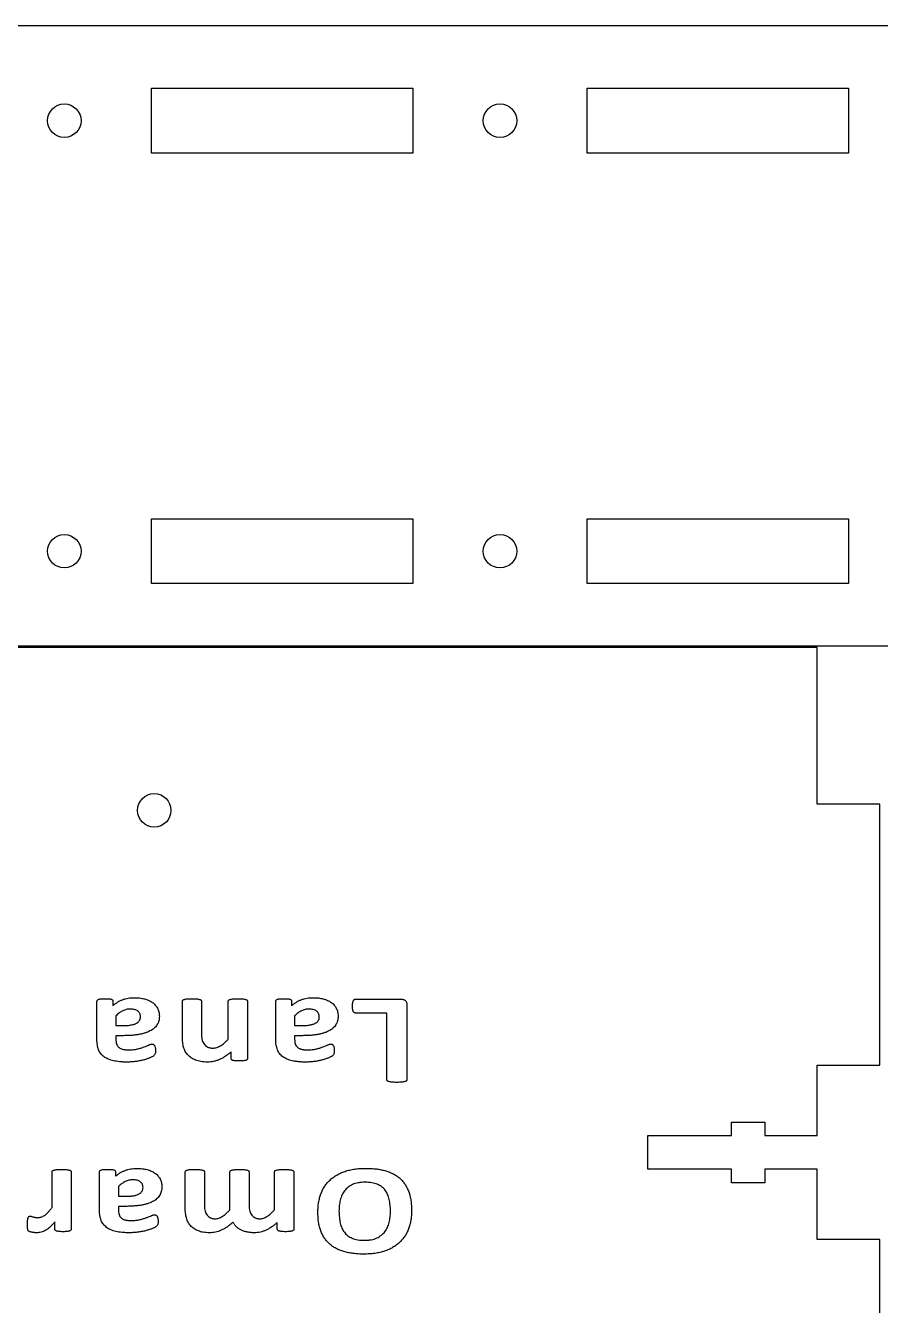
# Model space of a CAD drawing. Header units: millimetres. Extents: x -472 to 96, y -105 to 342.
# Drawn here: x -177.8 to -96, y 219.1 to 341.6 of the extents above; entities that cross this region are included whole.
import ezdxf

# ---------------------------------------------------------------- set-up
doc = ezdxf.new("R2010")
doc.units = ezdxf.units.MM

msp = doc.modelspace()

# ---------------------------------------------------------------- linework, layer by layer
at = {"color": 7, "linetype": 'Continuous', "lineweight": 25}
for p, q in [((-264.1, 341.6), (-84.1, 341.6)), ((-165.77, 335.6), (-140.77, 335.6)), ((-165.77, 329.4), (-165.77, 335.6)), ((-140.77, 335.6), (-140.77, 329.4)), ((-124.1, 335.6), (-99.1, 335.6)), ((-124.1, 329.4), (-124.1, 335.6)), ((-99.1, 335.6), (-99.1, 329.4)), ((-140.77, 329.4), (-165.77, 329.4)), ((-99.1, 329.4), (-124.1, 329.4)), ((-165.77, 294.4), (-140.77, 294.4)), ((-165.77, 288.2), (-165.77, 294.4)), ((-140.77, 294.4), (-140.77, 288.2)), ((-124.1, 288.2), (-124.1, 294.4)), ((-124.1, 294.4), (-99.1, 294.4)), ((-99.1, 294.4), (-99.1, 288.2)), ((-140.77, 288.2), (-165.77, 288.2)), ((-99.1, 288.2), (-124.1, 288.2)), ((-102.1, 282.1), (-282.1, 282.1)), ((-84.1, 282.2), (-264.1, 282.2)), ((-102.1, 267.1), (-102.1, 282.1)), ((-96.1, 267.1), (-102.1, 267.1)), ((-96.1, 242.1), (-96.1, 267.1)), ((-170.98, 244.57), (-170.98, 248.24)), ((-169.45, 248.24), (-169.45, 247.81)), ((-162.81, 244.85), (-162.81, 248.22)), ((-160.97, 248.22), (-160.97, 245.11)), ((-158.42, 244.59), (-158.42, 248.22)), ((-156.58, 248.22), (-156.58, 242.76)), ((-153.88, 244.57), (-153.88, 248.24)), ((-152.36, 248.24), (-152.36, 247.81)), ((-146.24, 248.43), (-141.9, 248.43)), ((-141.33, 247.92), (-141.33, 240.73)), ((-169.17, 246.83), (-169.17, 245.9)), ((-152.07, 246.83), (-152.07, 245.9)), ((-143.26, 247.1), (-146.24, 247.1)), ((-143.26, 240.73), (-143.26, 247.1)), ((-169.17, 245.9), (-168.47, 245.9)), ((-152.07, 245.9), (-151.37, 245.9)), ((-169.17, 244.93), (-169.17, 244.6)), ((-168.53, 244.93), (-169.17, 244.93)), ((-152.07, 244.93), (-152.07, 244.6)), ((-151.44, 244.93), (-152.07, 244.93)), ((-158.15, 242.76), (-158.15, 243.39)), ((-102.1, 242.1), (-96.1, 242.1)), ((-102.1, 235.37), (-102.1, 242.1)), ((-110.3, 236.67), (-107.1, 236.67)), ((-110.3, 235.37), (-110.3, 236.67)), ((-107.1, 236.67), (-107.1, 235.37)), ((-118.3, 235.37), (-110.3, 235.37)), ((-118.3, 232.17), (-118.3, 235.37)), ((-107.1, 235.37), (-102.1, 235.37)), ((-175.27, 228.49), (-175.27, 231.89)), ((-173.43, 231.89), (-173.43, 226.43)), ((-170.73, 228.23), (-170.73, 231.91)), ((-169.21, 231.91), (-169.21, 231.48)), ((-162.53, 228.39), (-162.53, 231.89)), ((-160.7, 231.89), (-160.7, 228.65)), ((-158.26, 228.26), (-158.26, 231.89)), ((-156.42, 231.89), (-156.42, 228.65)), ((-154, 228.26), (-154, 231.89)), ((-152.15, 231.89), (-152.15, 226.43)), ((-110.3, 232.17), (-118.3, 232.17)), ((-110.3, 230.87), (-110.3, 232.17)), ((-107.1, 232.17), (-107.1, 230.87)), ((-102.1, 232.17), (-107.1, 232.17)), ((-102.1, 225.43), (-102.1, 232.17)), ((-168.93, 230.5), (-168.93, 229.57)), ((-107.1, 230.87), (-110.3, 230.87)), ((-168.93, 229.57), (-168.22, 229.57)), ((-168.93, 228.6), (-168.93, 228.27)), ((-168.29, 228.6), (-168.93, 228.6)), ((-175, 226.43), (-175, 227.11)), ((-153.73, 226.43), (-153.73, 227.06)), ((-96.1, 225.43), (-102.1, 225.43)), ((-96.1, 200.43), (-96.1, 225.43))]:
    msp.add_line(p, q, dxfattribs=at)
for centre in [(-174.1, 332.5), (-132.43, 332.5), (-174.1, 291.3), (-132.43, 291.3), (-165.5, 266.5)]:
    msp.add_circle(centre, 1.6, dxfattribs=at)
for points, knots in [([(-170.98, 248.24), (-170.97, 248.27), (-170.97, 248.32), (-170.9, 248.39), (-170.8, 248.43), (-170.69, 248.45), (-170.58, 248.46), (-170.47, 248.46), (-170.35, 248.47), (-170.26, 248.47), (-170.21, 248.47)], [0, 0, 0, 0, 0.092239, 0.185327, 0.304126, 0.464352, 0.565184, 0.688614, 0.832839, 1, 1, 1, 1]), ([(-170.21, 248.47), (-170.16, 248.47), (-170.06, 248.47), (-169.93, 248.46), (-169.82, 248.46), (-169.71, 248.45), (-169.61, 248.43), (-169.52, 248.39), (-169.46, 248.32), (-169.46, 248.27), (-169.45, 248.24)], [0, 0, 0, 0, 0.177588, 0.329854, 0.456851, 0.558872, 0.710668, 0.821284, 0.907129, 1, 1, 1, 1]), ([(-169.45, 247.81), (-169.39, 247.87), (-169.25, 247.98), (-169.03, 248.13), (-168.79, 248.27), (-168.54, 248.38), (-168.27, 248.47), (-167.99, 248.53), (-167.7, 248.57), (-167.49, 248.57), (-167.39, 248.57)], [0, 0, 0, 0, 0.119671, 0.238557, 0.359386, 0.480951, 0.605032, 0.732098, 0.862915, 1, 1, 1, 1]), ([(-167.79, 247.48), (-167.86, 247.48), (-167.98, 247.48), (-168.17, 247.44), (-168.34, 247.39), (-168.51, 247.32), (-168.67, 247.23), (-168.84, 247.11), (-169.01, 246.98), (-169.11, 246.88), (-169.17, 246.83)], [0, 0, 0, 0, 0.122199, 0.240056, 0.356247, 0.472808, 0.593002, 0.720293, 0.856032, 1, 1, 1, 1]), ([(-166.81, 246.75), (-166.82, 246.8), (-166.82, 246.91), (-166.87, 247.06), (-166.96, 247.19), (-167.07, 247.29), (-167.22, 247.38), (-167.39, 247.44), (-167.58, 247.48), (-167.72, 247.48), (-167.79, 247.48)], [0, 0, 0, 0, 0.117672, 0.22874, 0.33639, 0.449931, 0.569724, 0.69998, 0.841878, 1, 1, 1, 1]), ([(-167.39, 248.57), (-167.31, 248.57), (-167.14, 248.57), (-166.9, 248.55), (-166.66, 248.51), (-166.44, 248.46), (-166.23, 248.4), (-166.03, 248.32), (-165.85, 248.23), (-165.68, 248.13), (-165.53, 248.01), (-165.4, 247.87), (-165.28, 247.73), (-165.19, 247.57), (-165.11, 247.4), (-165.05, 247.21), (-165.02, 247.01), (-165.02, 246.87), (-165.01, 246.8)], [0, 0, 0, 0, 0.076077, 0.149156, 0.219983, 0.288386, 0.354202, 0.417345, 0.47759, 0.536665, 0.594266, 0.649961, 0.705611, 0.760947, 0.817368, 0.875275, 0.935821, 1, 1, 1, 1]), ([(-162.81, 248.22), (-162.81, 248.24), (-162.81, 248.28), (-162.77, 248.34), (-162.7, 248.38), (-162.61, 248.41), (-162.49, 248.44), (-162.33, 248.46), (-162.12, 248.47), (-161.98, 248.47), (-161.9, 248.47)], [0, 0, 0, 0, 0.058277, 0.118846, 0.189385, 0.283457, 0.405975, 0.564718, 0.761907, 1, 1, 1, 1]), ([(-161.9, 248.47), (-161.81, 248.47), (-161.66, 248.47), (-161.46, 248.46), (-161.3, 248.44), (-161.17, 248.41), (-161.08, 248.38), (-161.02, 248.34), (-160.98, 248.28), (-160.98, 248.24), (-160.97, 248.22)], [0, 0, 0, 0, 0.24152, 0.440682, 0.598158, 0.721437, 0.813105, 0.883081, 0.942188, 1, 1, 1, 1]), ([(-158.42, 248.22), (-158.42, 248.24), (-158.42, 248.28), (-158.38, 248.34), (-158.31, 248.38), (-158.22, 248.41), (-158.09, 248.44), (-157.93, 248.46), (-157.73, 248.47), (-157.58, 248.47), (-157.5, 248.47)], [0, 0, 0, 0, 0.057871, 0.118018, 0.188066, 0.283141, 0.406546, 0.562419, 0.758234, 1, 1, 1, 1]), ([(-157.5, 248.47), (-157.42, 248.47), (-157.27, 248.47), (-157.07, 248.46), (-156.91, 248.44), (-156.78, 248.41), (-156.69, 248.38), (-156.62, 248.34), (-156.58, 248.28), (-156.58, 248.24), (-156.58, 248.22)], [0, 0, 0, 0, 0.241632, 0.437339, 0.593126, 0.718203, 0.811568, 0.883027, 0.942161, 1, 1, 1, 1]), ([(-153.88, 248.24), (-153.88, 248.27), (-153.87, 248.32), (-153.8, 248.39), (-153.7, 248.43), (-153.59, 248.45), (-153.48, 248.46), (-153.37, 248.46), (-153.25, 248.47), (-153.16, 248.47), (-153.11, 248.47)], [0, 0, 0, 0, 0.0922393, 0.1853265, 0.3041255, 0.4643525, 0.5651836, 0.6886141, 0.8328394, 1, 1, 1, 1]), ([(-153.11, 248.47), (-153.06, 248.47), (-152.96, 248.47), (-152.83, 248.46), (-152.73, 248.46), (-152.62, 248.45), (-152.51, 248.43), (-152.42, 248.39), (-152.37, 248.32), (-152.36, 248.27), (-152.36, 248.24)], [0, 0, 0, 0, 0.177588, 0.329854, 0.456851, 0.558872, 0.710668, 0.821284, 0.907129, 1, 1, 1, 1]), ([(-152.36, 247.81), (-152.29, 247.87), (-152.15, 247.98), (-151.93, 248.13), (-151.69, 248.27), (-151.44, 248.38), (-151.17, 248.47), (-150.89, 248.53), (-150.6, 248.57), (-150.4, 248.57), (-150.29, 248.57)], [0, 0, 0, 0, 0.119671, 0.238557, 0.359386, 0.480951, 0.605032, 0.732098, 0.862915, 1, 1, 1, 1]), ([(-150.7, 247.48), (-150.76, 247.48), (-150.89, 247.48), (-151.07, 247.44), (-151.24, 247.39), (-151.41, 247.32), (-151.58, 247.23), (-151.74, 247.11), (-151.91, 246.98), (-152.02, 246.88), (-152.07, 246.83)], [0, 0, 0, 0, 0.122199, 0.240056, 0.356247, 0.472808, 0.593002, 0.720293, 0.856032, 1, 1, 1, 1]), ([(-149.72, 246.75), (-149.72, 246.8), (-149.72, 246.91), (-149.78, 247.06), (-149.86, 247.19), (-149.98, 247.29), (-150.12, 247.38), (-150.29, 247.44), (-150.49, 247.48), (-150.62, 247.48), (-150.7, 247.48)], [0, 0, 0, 0, 0.117672, 0.22874, 0.33639, 0.449931, 0.569724, 0.69998, 0.841878, 1, 1, 1, 1]), ([(-150.29, 248.57), (-150.21, 248.57), (-150.04, 248.57), (-149.8, 248.55), (-149.56, 248.51), (-149.34, 248.46), (-149.13, 248.4), (-148.93, 248.32), (-148.75, 248.23), (-148.59, 248.13), (-148.43, 248.01), (-148.3, 247.87), (-148.18, 247.73), (-148.09, 247.57), (-148.01, 247.4), (-147.95, 247.21), (-147.92, 247.01), (-147.92, 246.87), (-147.92, 246.8)], [0, 0, 0, 0, 0.076077, 0.149156, 0.219983, 0.288386, 0.354202, 0.417345, 0.47759, 0.536665, 0.594266, 0.649961, 0.705611, 0.760947, 0.817368, 0.875275, 0.935821, 1, 1, 1, 1]), ([(-146.53, 247.76), (-146.53, 247.82), (-146.53, 247.92), (-146.52, 248.06), (-146.5, 248.18), (-146.46, 248.27), (-146.43, 248.35), (-146.37, 248.4), (-146.31, 248.43), (-146.26, 248.43), (-146.24, 248.43)], [0, 0, 0, 0, 0.207756, 0.380604, 0.523798, 0.646661, 0.746639, 0.833487, 0.914423, 1, 1, 1, 1]), ([(-146.24, 247.1), (-146.26, 247.11), (-146.31, 247.11), (-146.37, 247.14), (-146.43, 247.18), (-146.46, 247.25), (-146.5, 247.34), (-146.52, 247.46), (-146.53, 247.6), (-146.53, 247.7), (-146.53, 247.76)], [0, 0, 0, 0, 0.087097, 0.168556, 0.25236, 0.348234, 0.466858, 0.610363, 0.786283, 1, 1, 1, 1]), ([(-141.9, 248.43), (-141.86, 248.43), (-141.79, 248.43), (-141.68, 248.4), (-141.58, 248.37), (-141.49, 248.32), (-141.42, 248.25), (-141.37, 248.15), (-141.34, 248.04), (-141.33, 247.97), (-141.33, 247.92)], [0, 0, 0, 0, 0.134002, 0.258212, 0.378546, 0.495737, 0.611031, 0.728965, 0.855267, 1, 1, 1, 1]), ([(-165.01, 246.8), (-165.02, 246.72), (-165.02, 246.57), (-165.06, 246.35), (-165.13, 246.15), (-165.23, 245.96), (-165.36, 245.79), (-165.51, 245.64), (-165.7, 245.5), (-165.91, 245.38), (-166.14, 245.27), (-166.41, 245.18), (-166.7, 245.1), (-167.01, 245.04), (-167.35, 244.99), (-167.72, 244.96), (-168.12, 244.94), (-168.39, 244.94), (-168.53, 244.93)], [0, 0, 0, 0, 0.05183, 0.101196, 0.148597, 0.195245, 0.242411, 0.291085, 0.342243, 0.396101, 0.453878, 0.516483, 0.583571, 0.655782, 0.733543, 0.816587, 0.905492, 1, 1, 1, 1]), ([(-168.47, 245.9), (-168.4, 245.9), (-168.26, 245.9), (-168.06, 245.92), (-167.88, 245.93), (-167.71, 245.96), (-167.56, 245.99), (-167.42, 246.02), (-167.3, 246.07), (-167.2, 246.12), (-167.1, 246.18), (-167.02, 246.24), (-166.96, 246.31), (-166.89, 246.41), (-166.83, 246.56), (-166.82, 246.68), (-166.81, 246.75)], [0, 0, 0, 0, 0.10321, 0.199552, 0.28736, 0.368743, 0.44198, 0.510093, 0.57151, 0.629004, 0.680919, 0.729549, 0.775965, 0.819884, 0.906604, 1, 1, 1, 1]), ([(-147.92, 246.8), (-147.92, 246.72), (-147.92, 246.57), (-147.97, 246.35), (-148.04, 246.15), (-148.14, 245.96), (-148.26, 245.79), (-148.42, 245.64), (-148.6, 245.5), (-148.81, 245.38), (-149.04, 245.27), (-149.31, 245.18), (-149.6, 245.1), (-149.91, 245.04), (-150.26, 244.99), (-150.63, 244.96), (-151.02, 244.94), (-151.29, 244.94), (-151.44, 244.93)], [0, 0, 0, 0, 0.05183, 0.101196, 0.148597, 0.195245, 0.242411, 0.291085, 0.342243, 0.396101, 0.453878, 0.516483, 0.583571, 0.655782, 0.733543, 0.816587, 0.905492, 1, 1, 1, 1]), ([(-151.37, 245.9), (-151.3, 245.9), (-151.16, 245.9), (-150.96, 245.92), (-150.78, 245.93), (-150.61, 245.96), (-150.46, 245.99), (-150.33, 246.02), (-150.2, 246.07), (-150.1, 246.12), (-150.01, 246.18), (-149.92, 246.24), (-149.86, 246.31), (-149.79, 246.41), (-149.73, 246.56), (-149.72, 246.68), (-149.72, 246.75)], [0, 0, 0, 0, 0.10321, 0.199552, 0.28736, 0.368743, 0.44198, 0.510093, 0.57151, 0.629004, 0.680919, 0.729549, 0.775965, 0.819884, 0.906604, 1, 1, 1, 1]), ([(-160.97, 245.11), (-160.97, 245.04), (-160.97, 244.92), (-160.96, 244.76), (-160.94, 244.61), (-160.9, 244.45), (-160.83, 244.27), (-160.71, 244.09), (-160.56, 243.94), (-160.4, 243.85), (-160.25, 243.8), (-160.14, 243.77), (-160.01, 243.75), (-159.92, 243.75), (-159.88, 243.75)], [0, 0, 0, 0, 0.094685, 0.178745, 0.252381, 0.316183, 0.430112, 0.536655, 0.641588, 0.750428, 0.808293, 0.868342, 0.932585, 1, 1, 1, 1]), ([(-168.09, 242.41), (-168.22, 242.41), (-168.45, 242.41), (-168.8, 242.44), (-169.11, 242.48), (-169.4, 242.53), (-169.66, 242.6), (-169.9, 242.69), (-170.11, 242.8), (-170.3, 242.92), (-170.47, 243.06), (-170.61, 243.22), (-170.73, 243.4), (-170.82, 243.59), (-170.89, 243.81), (-170.94, 244.05), (-170.97, 244.3), (-170.98, 244.48), (-170.98, 244.57)], [0, 0, 0, 0, 0.089226, 0.172071, 0.248333, 0.318744, 0.383562, 0.444315, 0.501421, 0.555154, 0.606949, 0.658046, 0.708865, 0.761095, 0.815441, 0.873167, 0.934353, 1, 1, 1, 1]), ([(-169.17, 244.6), (-169.17, 244.52), (-169.16, 244.37), (-169.11, 244.16), (-169.03, 243.97), (-168.93, 243.85), (-168.82, 243.77), (-168.74, 243.72), (-168.63, 243.67), (-168.52, 243.64), (-168.39, 243.61), (-168.25, 243.59), (-168.1, 243.58), (-167.99, 243.58), (-167.93, 243.58)], [0, 0, 0, 0, 0.129875, 0.2447446, 0.3498084, 0.4521027, 0.5041422, 0.559616, 0.618598, 0.6817758, 0.750571, 0.8263519, 0.9093714, 1, 1, 1, 1]), ([(-167.93, 243.58), (-167.86, 243.58), (-167.71, 243.58), (-167.5, 243.6), (-167.3, 243.62), (-167.06, 243.68), (-166.78, 243.75), (-166.48, 243.85), (-166.23, 243.95), (-166.04, 244.03), (-165.92, 244.09), (-165.84, 244.11), (-165.77, 244.13), (-165.72, 244.13), (-165.7, 244.13)], [0, 0, 0, 0, 0.097115, 0.18821, 0.275807, 0.35811, 0.510422, 0.646598, 0.764367, 0.863267, 0.905007, 0.941158, 0.972496, 1, 1, 1, 1]), ([(-165.7, 244.13), (-165.68, 244.13), (-165.62, 244.13), (-165.56, 244.09), (-165.5, 244.04), (-165.45, 243.97), (-165.42, 243.87), (-165.39, 243.77), (-165.38, 243.64), (-165.37, 243.56), (-165.37, 243.51)], [0, 0, 0, 0, 0.099221, 0.195448, 0.294724, 0.401102, 0.52401, 0.66638, 0.826797, 1, 1, 1, 1]), ([(-160.42, 242.41), (-160.52, 242.41), (-160.73, 242.42), (-161.02, 242.45), (-161.29, 242.51), (-161.54, 242.59), (-161.76, 242.69), (-161.96, 242.81), (-162.13, 242.94), (-162.28, 243.09), (-162.42, 243.25), (-162.53, 243.43), (-162.62, 243.63), (-162.69, 243.83), (-162.75, 244.06), (-162.78, 244.3), (-162.81, 244.57), (-162.81, 244.75), (-162.81, 244.85)], [0, 0, 0, 0, 0.08149, 0.156969, 0.227037, 0.29201, 0.353093, 0.411186, 0.466909, 0.52123, 0.574855, 0.628271, 0.682287, 0.737604, 0.795741, 0.859035, 0.926863, 1, 1, 1, 1]), ([(-159.88, 243.75), (-159.82, 243.75), (-159.7, 243.76), (-159.52, 243.8), (-159.34, 243.87), (-159.16, 243.97), (-158.98, 244.09), (-158.79, 244.23), (-158.61, 244.4), (-158.48, 244.53), (-158.42, 244.59)], [0, 0, 0, 0, 0.1022598, 0.2070823, 0.317228, 0.4348117, 0.5607976, 0.6964561, 0.8423747, 1, 1, 1, 1]), ([(-151, 242.41), (-151.12, 242.41), (-151.36, 242.41), (-151.7, 242.44), (-152.02, 242.48), (-152.3, 242.53), (-152.57, 242.6), (-152.8, 242.69), (-153.02, 242.8), (-153.21, 242.92), (-153.37, 243.06), (-153.51, 243.22), (-153.63, 243.4), (-153.72, 243.59), (-153.79, 243.81), (-153.84, 244.05), (-153.87, 244.3), (-153.88, 244.48), (-153.88, 244.57)], [0, 0, 0, 0, 0.089226, 0.172071, 0.248333, 0.318744, 0.383562, 0.444315, 0.501421, 0.555154, 0.606949, 0.658046, 0.708865, 0.761095, 0.815441, 0.873167, 0.934353, 1, 1, 1, 1]), ([(-152.07, 244.6), (-152.07, 244.52), (-152.06, 244.37), (-152.02, 244.16), (-151.94, 243.97), (-151.83, 243.85), (-151.73, 243.77), (-151.64, 243.72), (-151.53, 243.67), (-151.42, 243.64), (-151.29, 243.61), (-151.15, 243.59), (-151, 243.58), (-150.89, 243.58), (-150.84, 243.58)], [0, 0, 0, 0, 0.129875, 0.2447446, 0.3498084, 0.4521027, 0.5041422, 0.559616, 0.618598, 0.6817758, 0.750571, 0.8263519, 0.9093714, 1, 1, 1, 1]), ([(-150.84, 243.58), (-150.76, 243.58), (-150.62, 243.58), (-150.4, 243.6), (-150.2, 243.62), (-149.96, 243.68), (-149.68, 243.75), (-149.38, 243.85), (-149.13, 243.95), (-148.95, 244.03), (-148.82, 244.09), (-148.74, 244.11), (-148.67, 244.13), (-148.63, 244.13), (-148.6, 244.13)], [0, 0, 0, 0, 0.097115, 0.18821, 0.275807, 0.35811, 0.510422, 0.646598, 0.764367, 0.863267, 0.905007, 0.941158, 0.972496, 1, 1, 1, 1]), ([(-148.6, 244.13), (-148.58, 244.13), (-148.53, 244.13), (-148.46, 244.09), (-148.4, 244.04), (-148.35, 243.97), (-148.32, 243.87), (-148.29, 243.77), (-148.28, 243.64), (-148.28, 243.56), (-148.28, 243.51)], [0, 0, 0, 0, 0.099221, 0.195448, 0.294724, 0.401102, 0.52401, 0.66638, 0.826797, 1, 1, 1, 1]), ([(-165.37, 243.51), (-165.37, 243.46), (-165.38, 243.36), (-165.4, 243.22), (-165.46, 243.1), (-165.53, 243.02), (-165.61, 242.97), (-165.69, 242.92), (-165.79, 242.87), (-165.96, 242.79), (-166.2, 242.71), (-166.52, 242.61), (-166.87, 242.53), (-167.26, 242.46), (-167.67, 242.42), (-167.95, 242.41), (-168.09, 242.41)], [0, 0, 0, 0, 0.0534616, 0.0946752, 0.1315037, 0.171312, 0.19528, 0.224599, 0.2593965, 0.2998199, 0.3925486, 0.4974834, 0.6134832, 0.7373847, 0.867025, 1, 1, 1, 1]), ([(-158.15, 243.39), (-158.24, 243.31), (-158.41, 243.16), (-158.69, 242.96), (-158.97, 242.79), (-159.25, 242.65), (-159.53, 242.54), (-159.82, 242.47), (-160.12, 242.42), (-160.32, 242.41), (-160.42, 242.41)], [0, 0, 0, 0, 0.141063, 0.274725, 0.402619, 0.525232, 0.644937, 0.762969, 0.881437, 1, 1, 1, 1]), ([(-157.37, 242.52), (-157.44, 242.52), (-157.57, 242.52), (-157.74, 242.53), (-157.88, 242.54), (-157.98, 242.57), (-158.06, 242.6), (-158.11, 242.65), (-158.15, 242.7), (-158.15, 242.74), (-158.15, 242.76)], [0, 0, 0, 0, 0.2403948, 0.4364613, 0.5905847, 0.7086752, 0.7980228, 0.8700975, 0.9340267, 1, 1, 1, 1]), ([(-156.58, 242.76), (-156.58, 242.74), (-156.58, 242.7), (-156.61, 242.65), (-156.67, 242.6), (-156.75, 242.57), (-156.86, 242.55), (-157, 242.53), (-157.17, 242.52), (-157.3, 242.52), (-157.37, 242.52)], [0, 0, 0, 0, 0.065632, 0.128222, 0.202953, 0.299288, 0.424615, 0.577942, 0.768952, 1, 1, 1, 1]), ([(-148.28, 243.51), (-148.28, 243.46), (-148.28, 243.36), (-148.3, 243.22), (-148.36, 243.1), (-148.43, 243.02), (-148.52, 242.97), (-148.6, 242.92), (-148.7, 242.87), (-148.86, 242.79), (-149.1, 242.71), (-149.42, 242.61), (-149.78, 242.53), (-150.16, 242.46), (-150.57, 242.42), (-150.85, 242.41), (-151, 242.41)], [0, 0, 0, 0, 0.053462, 0.094675, 0.131504, 0.171312, 0.19528, 0.224599, 0.259396, 0.29982, 0.392549, 0.497483, 0.613483, 0.737385, 0.867025, 1, 1, 1, 1]), ([(-142.3, 240.47), (-142.38, 240.47), (-142.54, 240.47), (-142.75, 240.49), (-142.92, 240.51), (-143.05, 240.53), (-143.15, 240.57), (-143.21, 240.61), (-143.26, 240.66), (-143.26, 240.71), (-143.26, 240.73)], [0, 0, 0, 0, 0.243884, 0.438744, 0.595252, 0.717319, 0.811718, 0.884079, 0.944146, 1, 1, 1, 1]), ([(-141.33, 240.73), (-141.33, 240.71), (-141.34, 240.67), (-141.38, 240.61), (-141.45, 240.57), (-141.55, 240.53), (-141.68, 240.51), (-141.85, 240.49), (-142.06, 240.47), (-142.21, 240.47), (-142.3, 240.47)], [0, 0, 0, 0, 0.05572, 0.114694, 0.186883, 0.281055, 0.404494, 0.562314, 0.760101, 1, 1, 1, 1]), ([(-175.27, 231.89), (-175.27, 231.91), (-175.27, 231.95), (-175.23, 232.01), (-175.17, 232.05), (-175.07, 232.08), (-174.95, 232.1), (-174.79, 232.13), (-174.58, 232.13), (-174.44, 232.14), (-174.35, 232.14)], [0, 0, 0, 0, 0.057871, 0.118018, 0.188066, 0.283141, 0.406546, 0.562419, 0.758234, 1, 1, 1, 1]), ([(-174.35, 232.14), (-174.27, 232.14), (-174.12, 232.13), (-173.92, 232.13), (-173.76, 232.1), (-173.63, 232.08), (-173.54, 232.05), (-173.47, 232.01), (-173.44, 231.95), (-173.43, 231.91), (-173.43, 231.89)], [0, 0, 0, 0, 0.241632, 0.437339, 0.593126, 0.718203, 0.811568, 0.883027, 0.942161, 1, 1, 1, 1]), ([(-170.73, 231.91), (-170.73, 231.94), (-170.72, 231.99), (-170.65, 232.06), (-170.55, 232.09), (-170.45, 232.12), (-170.33, 232.13), (-170.23, 232.13), (-170.1, 232.14), (-170.01, 232.14), (-169.96, 232.14)], [0, 0, 0, 0, 0.0922393, 0.1853265, 0.3041255, 0.4643525, 0.5651836, 0.6886141, 0.8328394, 1, 1, 1, 1]), ([(-169.96, 232.14), (-169.91, 232.14), (-169.82, 232.14), (-169.69, 232.13), (-169.58, 232.13), (-169.47, 232.12), (-169.37, 232.09), (-169.27, 232.06), (-169.22, 231.99), (-169.21, 231.94), (-169.21, 231.91)], [0, 0, 0, 0, 0.177588, 0.329854, 0.456851, 0.558872, 0.710668, 0.821284, 0.907129, 1, 1, 1, 1]), ([(-169.21, 231.48), (-169.14, 231.53), (-169.01, 231.65), (-168.78, 231.8), (-168.54, 231.93), (-168.29, 232.04), (-168.03, 232.14), (-167.75, 232.19), (-167.45, 232.23), (-167.25, 232.24), (-167.15, 232.24)], [0, 0, 0, 0, 0.119671, 0.238557, 0.359386, 0.480951, 0.605032, 0.732098, 0.862915, 1, 1, 1, 1]), ([(-167.15, 232.24), (-167.06, 232.24), (-166.9, 232.24), (-166.65, 232.21), (-166.42, 232.18), (-166.19, 232.13), (-165.98, 232.07), (-165.79, 231.99), (-165.61, 231.9), (-165.44, 231.8), (-165.29, 231.68), (-165.16, 231.54), (-165.04, 231.4), (-164.94, 231.24), (-164.87, 231.06), (-164.81, 230.88), (-164.78, 230.68), (-164.77, 230.54), (-164.77, 230.46)], [0, 0, 0, 0, 0.076077, 0.149156, 0.219983, 0.288386, 0.354202, 0.417345, 0.47759, 0.536665, 0.594266, 0.649961, 0.705611, 0.760947, 0.817368, 0.875275, 0.935821, 1, 1, 1, 1]), ([(-162.53, 231.89), (-162.53, 231.91), (-162.53, 231.95), (-162.49, 232.01), (-162.43, 232.05), (-162.33, 232.08), (-162.21, 232.11), (-162.05, 232.13), (-161.85, 232.13), (-161.7, 232.14), (-161.62, 232.14)], [0, 0, 0, 0, 0.058227, 0.117758, 0.188237, 0.282228, 0.402891, 0.559724, 0.754958, 1, 1, 1, 1]), ([(-161.62, 232.14), (-161.53, 232.14), (-161.38, 232.13), (-161.18, 232.13), (-161.02, 232.1), (-160.89, 232.08), (-160.8, 232.05), (-160.74, 232.01), (-160.7, 231.95), (-160.7, 231.91), (-160.7, 231.89)], [0, 0, 0, 0, 0.246451, 0.443524, 0.59899, 0.722072, 0.815243, 0.885108, 0.94228, 1, 1, 1, 1]), ([(-158.26, 231.89), (-158.26, 231.91), (-158.25, 231.95), (-158.22, 232.01), (-158.15, 232.05), (-158.06, 232.08), (-157.93, 232.1), (-157.77, 232.13), (-157.57, 232.13), (-157.43, 232.14), (-157.35, 232.14)], [0, 0, 0, 0, 0.058258, 0.11782, 0.189796, 0.285506, 0.409736, 0.56665, 0.761987, 1, 1, 1, 1]), ([(-157.35, 232.14), (-157.26, 232.14), (-157.11, 232.13), (-156.91, 232.13), (-156.75, 232.1), (-156.63, 232.08), (-156.53, 232.05), (-156.47, 232.01), (-156.43, 231.95), (-156.43, 231.91), (-156.42, 231.89)], [0, 0, 0, 0, 0.241652, 0.437375, 0.593175, 0.716522, 0.811552, 0.883017, 0.942156, 1, 1, 1, 1]), ([(-154, 231.89), (-153.99, 231.91), (-153.99, 231.95), (-153.95, 232.01), (-153.89, 232.05), (-153.79, 232.08), (-153.67, 232.1), (-153.51, 232.13), (-153.31, 232.13), (-153.16, 232.14), (-153.07, 232.14)], [0, 0, 0, 0, 0.057871, 0.118018, 0.188066, 0.283141, 0.406546, 0.562419, 0.758234, 1, 1, 1, 1]), ([(-153.07, 232.14), (-152.99, 232.14), (-152.84, 232.13), (-152.64, 232.13), (-152.48, 232.1), (-152.35, 232.08), (-152.26, 232.05), (-152.2, 232.01), (-152.16, 231.95), (-152.15, 231.91), (-152.15, 231.89)], [0, 0, 0, 0, 0.241632, 0.437339, 0.593126, 0.718203, 0.811568, 0.883027, 0.942161, 1, 1, 1, 1]), ([(-149.85, 228.05), (-149.84, 228.21), (-149.84, 228.52), (-149.78, 228.97), (-149.69, 229.4), (-149.56, 229.81), (-149.4, 230.18), (-149.2, 230.53), (-148.96, 230.85), (-148.69, 231.13), (-148.38, 231.39), (-148.04, 231.61), (-147.66, 231.81), (-147.25, 231.96), (-146.8, 232.09), (-146.33, 232.18), (-145.81, 232.23), (-145.46, 232.24), (-145.28, 232.24)], [0, 0, 0, 0, 0.067947, 0.132706, 0.194804, 0.254749, 0.312566, 0.369031, 0.424687, 0.480719, 0.537128, 0.594768, 0.654352, 0.716635, 0.781851, 0.850403, 0.923057, 1, 1, 1, 1]), ([(-145.28, 232.24), (-145.1, 232.24), (-144.76, 232.23), (-144.26, 232.19), (-143.79, 232.11), (-143.36, 232.01), (-142.96, 231.87), (-142.6, 231.7), (-142.27, 231.5), (-141.98, 231.27), (-141.72, 231), (-141.5, 230.7), (-141.31, 230.36), (-141.15, 229.99), (-141.03, 229.59), (-140.95, 229.15), (-140.89, 228.68), (-140.89, 228.35), (-140.89, 228.19)], [0, 0, 0, 0, 0.077551, 0.150363, 0.218768, 0.283104, 0.343731, 0.401412, 0.457036, 0.511271, 0.564974, 0.619083, 0.674584, 0.732372, 0.793188, 0.857674, 0.926395, 1, 1, 1, 1]), ([(-167.55, 231.15), (-167.61, 231.15), (-167.74, 231.14), (-167.92, 231.11), (-168.1, 231.06), (-168.27, 230.99), (-168.43, 230.89), (-168.6, 230.78), (-168.76, 230.65), (-168.87, 230.55), (-168.93, 230.5)], [0, 0, 0, 0, 0.122199, 0.240056, 0.356247, 0.472808, 0.593002, 0.720293, 0.856032, 1, 1, 1, 1]), ([(-164.77, 230.46), (-164.77, 230.39), (-164.78, 230.24), (-164.82, 230.02), (-164.89, 229.82), (-164.99, 229.63), (-165.12, 229.46), (-165.27, 229.31), (-165.45, 229.17), (-165.66, 229.05), (-165.9, 228.94), (-166.16, 228.85), (-166.45, 228.77), (-166.77, 228.71), (-167.11, 228.66), (-167.48, 228.63), (-167.88, 228.61), (-168.15, 228.6), (-168.29, 228.6)], [0, 0, 0, 0, 0.05183, 0.101196, 0.148597, 0.195245, 0.242411, 0.291085, 0.342243, 0.396101, 0.453878, 0.516483, 0.583571, 0.655782, 0.733543, 0.816587, 0.905492, 1, 1, 1, 1]), ([(-168.22, 229.57), (-168.15, 229.57), (-168.01, 229.57), (-167.82, 229.58), (-167.63, 229.6), (-167.47, 229.62), (-167.32, 229.65), (-167.18, 229.69), (-167.06, 229.74), (-166.95, 229.79), (-166.86, 229.85), (-166.78, 229.91), (-166.71, 229.98), (-166.64, 230.08), (-166.58, 230.23), (-166.57, 230.35), (-166.57, 230.42)], [0, 0, 0, 0, 0.10321, 0.199552, 0.28736, 0.368743, 0.44198, 0.510093, 0.57151, 0.629004, 0.680919, 0.729549, 0.775965, 0.819884, 0.906604, 1, 1, 1, 1]), ([(-166.57, 230.42), (-166.57, 230.47), (-166.58, 230.58), (-166.63, 230.72), (-166.71, 230.85), (-166.83, 230.96), (-166.97, 231.05), (-167.14, 231.11), (-167.34, 231.14), (-167.48, 231.15), (-167.55, 231.15)], [0, 0, 0, 0, 0.117672, 0.22874, 0.33639, 0.449931, 0.569724, 0.69998, 0.841878, 1, 1, 1, 1]), ([(-145.34, 230.91), (-145.45, 230.91), (-145.67, 230.9), (-145.99, 230.86), (-146.27, 230.8), (-146.52, 230.7), (-146.75, 230.58), (-146.96, 230.44), (-147.14, 230.27), (-147.3, 230.09), (-147.43, 229.9), (-147.55, 229.68), (-147.64, 229.45), (-147.71, 229.21), (-147.76, 228.95), (-147.8, 228.68), (-147.82, 228.41), (-147.83, 228.22), (-147.83, 228.13)], [0, 0, 0, 0, 0.079639, 0.15342, 0.221323, 0.28462, 0.344765, 0.402837, 0.459196, 0.515274, 0.571571, 0.627911, 0.685747, 0.745537, 0.807204, 0.869965, 0.934027, 1, 1, 1, 1]), ([(-142.9, 228.11), (-142.91, 228.21), (-142.91, 228.42), (-142.93, 228.72), (-142.97, 229), (-143.02, 229.27), (-143.08, 229.52), (-143.17, 229.75), (-143.28, 229.97), (-143.41, 230.16), (-143.57, 230.34), (-143.74, 230.49), (-143.94, 230.62), (-144.17, 230.73), (-144.42, 230.81), (-144.7, 230.87), (-145.01, 230.9), (-145.23, 230.91), (-145.34, 230.91)], [0, 0, 0, 0, 0.073498, 0.143781, 0.210197, 0.273804, 0.333842, 0.391326, 0.446852, 0.50108, 0.55463, 0.608221, 0.663509, 0.720736, 0.781764, 0.848273, 0.920977, 1, 1, 1, 1]), ([(-176.63, 227.52), (-176.58, 227.53), (-176.47, 227.53), (-176.32, 227.58), (-176.16, 227.64), (-175.99, 227.74), (-175.82, 227.87), (-175.65, 228.04), (-175.46, 228.25), (-175.34, 228.4), (-175.27, 228.49)], [0, 0, 0, 0, 0.0900409, 0.182735, 0.2811617, 0.3905202, 0.5140452, 0.6544613, 0.8151718, 1, 1, 1, 1]), ([(-167.85, 226.08), (-167.97, 226.08), (-168.21, 226.08), (-168.55, 226.11), (-168.87, 226.14), (-169.16, 226.2), (-169.42, 226.27), (-169.66, 226.36), (-169.87, 226.46), (-170.06, 226.59), (-170.22, 226.73), (-170.37, 226.89), (-170.48, 227.06), (-170.58, 227.26), (-170.65, 227.48), (-170.7, 227.71), (-170.73, 227.97), (-170.73, 228.14), (-170.73, 228.23)], [0, 0, 0, 0, 0.089226, 0.172071, 0.248333, 0.318744, 0.383562, 0.444315, 0.501421, 0.555154, 0.606949, 0.658046, 0.708865, 0.761095, 0.815441, 0.873167, 0.934353, 1, 1, 1, 1]), ([(-168.93, 228.27), (-168.92, 228.19), (-168.92, 228.04), (-168.87, 227.83), (-168.79, 227.64), (-168.68, 227.52), (-168.58, 227.44), (-168.49, 227.38), (-168.39, 227.34), (-168.27, 227.31), (-168.15, 227.28), (-168.01, 227.26), (-167.85, 227.25), (-167.75, 227.25), (-167.69, 227.25)], [0, 0, 0, 0, 0.129875, 0.244745, 0.349808, 0.452103, 0.504142, 0.559616, 0.618598, 0.681776, 0.750571, 0.826352, 0.909371, 1, 1, 1, 1]), ([(-160.21, 226.08), (-160.31, 226.08), (-160.51, 226.08), (-160.8, 226.12), (-161.06, 226.17), (-161.3, 226.26), (-161.52, 226.36), (-161.71, 226.47), (-161.88, 226.61), (-162.03, 226.76), (-162.16, 226.92), (-162.26, 227.1), (-162.35, 227.29), (-162.42, 227.5), (-162.47, 227.71), (-162.51, 227.94), (-162.53, 228.16), (-162.53, 228.32), (-162.53, 228.39)], [0, 0, 0, 0, 0.083289, 0.160784, 0.232172, 0.298748, 0.361313, 0.420823, 0.478718, 0.534498, 0.589677, 0.645035, 0.70111, 0.758653, 0.817344, 0.877253, 0.938025, 1, 1, 1, 1]), ([(-160.7, 228.65), (-160.69, 228.56), (-160.69, 228.39), (-160.64, 228.15), (-160.57, 227.94), (-160.45, 227.76), (-160.31, 227.61), (-160.15, 227.52), (-160.02, 227.47), (-159.91, 227.44), (-159.79, 227.42), (-159.7, 227.42), (-159.66, 227.42)], [0, 0, 0, 0, 0.143955, 0.277318, 0.399953, 0.514908, 0.62636, 0.739753, 0.799039, 0.861553, 0.928566, 1, 1, 1, 1]), ([(-159.66, 227.42), (-159.6, 227.42), (-159.49, 227.43), (-159.32, 227.47), (-159.16, 227.54), (-158.99, 227.64), (-158.81, 227.76), (-158.63, 227.9), (-158.45, 228.07), (-158.32, 228.19), (-158.26, 228.26)], [0, 0, 0, 0, 0.099013, 0.200839, 0.308415, 0.424006, 0.549498, 0.686056, 0.836604, 1, 1, 1, 1]), ([(-156.42, 228.65), (-156.42, 228.56), (-156.42, 228.39), (-156.37, 228.15), (-156.29, 227.94), (-156.18, 227.76), (-156.04, 227.61), (-155.89, 227.52), (-155.75, 227.47), (-155.64, 227.44), (-155.52, 227.42), (-155.44, 227.42), (-155.39, 227.42)], [0, 0, 0, 0, 0.144377, 0.278132, 0.401127, 0.515368, 0.626451, 0.741029, 0.801422, 0.864119, 0.930343, 1, 1, 1, 1]), ([(-155.39, 227.42), (-155.34, 227.42), (-155.22, 227.43), (-155.05, 227.47), (-154.88, 227.54), (-154.71, 227.64), (-154.54, 227.76), (-154.36, 227.9), (-154.18, 228.07), (-154.06, 228.19), (-154, 228.26)], [0, 0, 0, 0, 0.1010505, 0.2048518, 0.3132992, 0.4287466, 0.5531935, 0.6895811, 0.8383405, 1, 1, 1, 1]), ([(-145.46, 224.03), (-145.63, 224.04), (-145.97, 224.04), (-146.46, 224.09), (-146.92, 224.16), (-147.35, 224.27), (-147.75, 224.4), (-148.11, 224.57), (-148.44, 224.77), (-148.74, 225), (-149, 225.27), (-149.22, 225.57), (-149.42, 225.9), (-149.57, 226.26), (-149.7, 226.66), (-149.79, 227.09), (-149.84, 227.56), (-149.84, 227.88), (-149.85, 228.05)], [0, 0, 0, 0, 0.076586, 0.148664, 0.216794, 0.281136, 0.342332, 0.400722, 0.456797, 0.511471, 0.565606, 0.620259, 0.675882, 0.733858, 0.79456, 0.858632, 0.927117, 1, 1, 1, 1]), ([(-147.83, 228.13), (-147.83, 228.03), (-147.82, 227.83), (-147.8, 227.54), (-147.76, 227.26), (-147.71, 227), (-147.65, 226.75), (-147.56, 226.52), (-147.45, 226.31), (-147.32, 226.12), (-147.16, 225.94), (-146.99, 225.79), (-146.79, 225.66), (-146.56, 225.55), (-146.31, 225.46), (-146.03, 225.4), (-145.72, 225.36), (-145.5, 225.36), (-145.39, 225.36)], [0, 0, 0, 0, 0.071654, 0.140494, 0.205921, 0.268891, 0.329101, 0.386746, 0.442054, 0.496692, 0.550764, 0.605199, 0.6609, 0.719253, 0.781151, 0.848074, 0.921061, 1, 1, 1, 1]), ([(-140.89, 228.19), (-140.89, 228.03), (-140.9, 227.72), (-140.95, 227.28), (-141.04, 226.85), (-141.17, 226.46), (-141.33, 226.08), (-141.53, 225.74), (-141.77, 225.43), (-142.04, 225.14), (-142.35, 224.88), (-142.7, 224.66), (-143.07, 224.47), (-143.48, 224.31), (-143.93, 224.18), (-144.41, 224.1), (-144.92, 224.04), (-145.28, 224.04), (-145.46, 224.03)], [0, 0, 0, 0, 0.066752, 0.130567, 0.191979, 0.251175, 0.308821, 0.365134, 0.421081, 0.476854, 0.533591, 0.591533, 0.651311, 0.713772, 0.7794, 0.848819, 0.922138, 1, 1, 1, 1]), ([(-145.39, 225.36), (-145.28, 225.36), (-145.06, 225.36), (-144.75, 225.41), (-144.46, 225.47), (-144.21, 225.57), (-143.98, 225.69), (-143.78, 225.84), (-143.59, 225.99), (-143.43, 226.17), (-143.3, 226.37), (-143.19, 226.58), (-143.09, 226.81), (-143.02, 227.05), (-142.97, 227.3), (-142.93, 227.56), (-142.91, 227.83), (-142.91, 228.01), (-142.9, 228.11)], [0, 0, 0, 0, 0.080196, 0.154547, 0.222925, 0.286818, 0.347584, 0.405819, 0.462611, 0.518759, 0.574745, 0.6311, 0.689107, 0.748492, 0.809331, 0.871622, 0.934851, 1, 1, 1, 1]), ([(-177.62, 226.94), (-177.62, 227), (-177.62, 227.12), (-177.61, 227.29), (-177.6, 227.41), (-177.57, 227.51), (-177.54, 227.58), (-177.49, 227.63), (-177.43, 227.66), (-177.39, 227.66), (-177.37, 227.66)], [0, 0, 0, 0, 0.235479, 0.426405, 0.575633, 0.693528, 0.779676, 0.852323, 0.920345, 1, 1, 1, 1]), ([(-176.74, 226.08), (-176.77, 226.08), (-176.84, 226.08), (-176.94, 226.09), (-177.05, 226.1), (-177.17, 226.12), (-177.27, 226.14), (-177.37, 226.16), (-177.44, 226.19), (-177.5, 226.22), (-177.54, 226.25), (-177.56, 226.29), (-177.58, 226.34), (-177.6, 226.4), (-177.61, 226.49), (-177.62, 226.6), (-177.62, 226.75), (-177.62, 226.87), (-177.62, 226.94)], [0, 0, 0, 0, 0.064196, 0.133298, 0.20746, 0.283279, 0.357412, 0.42142, 0.47443, 0.514385, 0.546367, 0.57472, 0.605624, 0.64483, 0.697786, 0.771718, 0.870437, 1, 1, 1, 1]), ([(-177.37, 227.66), (-177.35, 227.66), (-177.3, 227.66), (-177.23, 227.64), (-177.15, 227.61), (-177.07, 227.59), (-176.97, 227.57), (-176.87, 227.55), (-176.75, 227.53), (-176.67, 227.53), (-176.63, 227.52)], [0, 0, 0, 0, 0.082239, 0.178677, 0.286242, 0.406062, 0.537548, 0.680255, 0.833591, 1, 1, 1, 1]), ([(-175, 227.11), (-175.05, 227.06), (-175.13, 226.96), (-175.25, 226.83), (-175.37, 226.71), (-175.52, 226.57), (-175.7, 226.43), (-175.91, 226.29), (-176.12, 226.19), (-176.32, 226.12), (-176.53, 226.08), (-176.67, 226.08), (-176.74, 226.08)], [0, 0, 0, 0, 0.092361, 0.179095, 0.25958, 0.334574, 0.471085, 0.590375, 0.699191, 0.801974, 0.901681, 1, 1, 1, 1]), ([(-165.13, 227.18), (-165.13, 227.12), (-165.13, 227.02), (-165.16, 226.88), (-165.22, 226.77), (-165.29, 226.69), (-165.37, 226.63), (-165.45, 226.58), (-165.55, 226.54), (-165.71, 226.46), (-165.95, 226.38), (-166.27, 226.28), (-166.63, 226.2), (-167.02, 226.13), (-167.43, 226.09), (-167.71, 226.08), (-167.85, 226.08)], [0, 0, 0, 0, 0.053462, 0.094675, 0.131504, 0.171312, 0.19528, 0.224599, 0.259396, 0.29982, 0.392549, 0.497483, 0.613483, 0.737385, 0.867025, 1, 1, 1, 1]), ([(-167.69, 227.25), (-167.61, 227.25), (-167.47, 227.25), (-167.26, 227.27), (-167.06, 227.29), (-166.81, 227.34), (-166.54, 227.42), (-166.24, 227.52), (-165.98, 227.62), (-165.8, 227.7), (-165.68, 227.75), (-165.6, 227.78), (-165.52, 227.8), (-165.48, 227.8), (-165.46, 227.8)], [0, 0, 0, 0, 0.0971147, 0.1882103, 0.2758067, 0.35811, 0.5104222, 0.6465977, 0.7643666, 0.863267, 0.9050066, 0.9411584, 0.9724961, 1, 1, 1, 1]), ([(-165.46, 227.8), (-165.43, 227.8), (-165.38, 227.79), (-165.31, 227.76), (-165.25, 227.7), (-165.21, 227.63), (-165.18, 227.54), (-165.15, 227.44), (-165.13, 227.31), (-165.13, 227.23), (-165.13, 227.18)], [0, 0, 0, 0, 0.099221, 0.195448, 0.294724, 0.401102, 0.52401, 0.66638, 0.826797, 1, 1, 1, 1]), ([(-157.97, 227.08), (-158.06, 226.99), (-158.25, 226.83), (-158.53, 226.63), (-158.81, 226.45), (-159.09, 226.31), (-159.37, 226.21), (-159.65, 226.13), (-159.92, 226.09), (-160.11, 226.08), (-160.21, 226.08)], [0, 0, 0, 0, 0.151433, 0.291199, 0.422089, 0.545019, 0.662704, 0.7757, 0.887729, 1, 1, 1, 1]), ([(-155.93, 226.08), (-155.99, 226.08), (-156.12, 226.08), (-156.31, 226.1), (-156.48, 226.12), (-156.7, 226.16), (-156.95, 226.22), (-157.22, 226.34), (-157.46, 226.49), (-157.66, 226.66), (-157.83, 226.86), (-157.92, 227), (-157.97, 227.08)], [0, 0, 0, 0, 0.08196, 0.160348, 0.23451, 0.304752, 0.437118, 0.560463, 0.67524, 0.785522, 0.89309, 1, 1, 1, 1]), ([(-153.73, 227.06), (-153.81, 226.98), (-153.99, 226.83), (-154.26, 226.63), (-154.53, 226.46), (-154.8, 226.32), (-155.07, 226.21), (-155.35, 226.14), (-155.64, 226.09), (-155.83, 226.08), (-155.93, 226.08)], [0, 0, 0, 0, 0.143983, 0.279753, 0.408302, 0.530658, 0.6492, 0.765883, 0.882919, 1, 1, 1, 1]), ([(-174.22, 226.18), (-174.29, 226.18), (-174.42, 226.18), (-174.6, 226.2), (-174.74, 226.21), (-174.84, 226.24), (-174.92, 226.27), (-174.97, 226.32), (-175, 226.37), (-175, 226.41), (-175, 226.43)], [0, 0, 0, 0, 0.2403948, 0.4364613, 0.5905847, 0.7086752, 0.7980228, 0.8700975, 0.9340267, 1, 1, 1, 1]), ([(-173.43, 226.43), (-173.43, 226.41), (-173.44, 226.37), (-173.47, 226.32), (-173.52, 226.27), (-173.61, 226.24), (-173.71, 226.21), (-173.85, 226.2), (-174.03, 226.18), (-174.15, 226.18), (-174.22, 226.18)], [0, 0, 0, 0, 0.065632, 0.128222, 0.202953, 0.299288, 0.424615, 0.577942, 0.768952, 1, 1, 1, 1]), ([(-152.94, 226.18), (-153.01, 226.18), (-153.14, 226.18), (-153.32, 226.2), (-153.46, 226.21), (-153.56, 226.24), (-153.64, 226.27), (-153.69, 226.32), (-153.72, 226.37), (-153.72, 226.41), (-153.73, 226.43)], [0, 0, 0, 0, 0.240395, 0.436461, 0.590585, 0.708675, 0.798023, 0.870098, 0.934027, 1, 1, 1, 1]), ([(-152.15, 226.43), (-152.15, 226.41), (-152.16, 226.37), (-152.19, 226.32), (-152.24, 226.27), (-152.33, 226.24), (-152.44, 226.21), (-152.58, 226.2), (-152.75, 226.18), (-152.87, 226.18), (-152.94, 226.18)], [0, 0, 0, 0, 0.065632, 0.128222, 0.202953, 0.299288, 0.424615, 0.577942, 0.768952, 1, 1, 1, 1])]:
    msp.add_open_spline(points, degree=3, knots=knots, dxfattribs=at)

doc.saveas('drawing.dxf')
